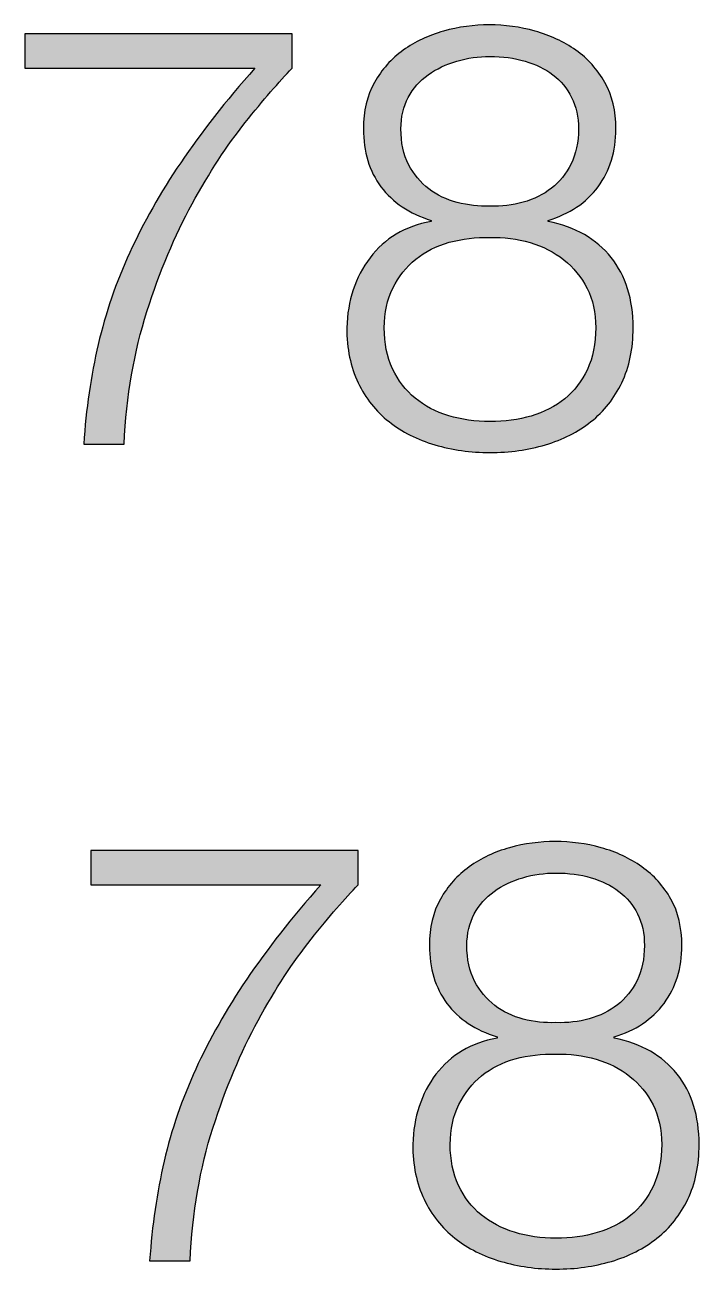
# Paper-space layout 'A1mask' of a CAD drawing. Extents: x 20 to 830, y 20 to 585.
# Drawn here: x 676.95 to 681.35, y 63.87 to 71.99 of the extents above; entities that cross this region are included whole.
import ezdxf
from ezdxf.enums import TextEntityAlignment as Align

# ---------------------------------------------------------------- set-up
doc = ezdxf.new("R2010")
doc.units = 0
doc.layers.get('0').update_dxf_attribs({"linetype": 'CONTINUOUS'})
doc.layers.get('Defpoints').update_dxf_attribs({"linetype": 'CONTINUOUS'})
doc.layers.add('JPP_Mask', color=7, linetype='CONTINUOUS')
doc.styles.add('JPP', font='arial.ttf')

# ---------------------------------------------------------------- blocks, each defined once
blk = doc.blocks.new('A1mask')
at = {"true_color": 0x004a91}
h = blk.add_hatch(color=154, dxfattribs=at)
edge = h.paths.add_edge_path(flags=16)
edge.add_spline(control_points=[(665.2036, 55.8365), (665.2736, 55.8559), (665.3347, 55.8862), (665.3877, 55.9278), (665.4407, 55.969), (665.4833, 56.022), (665.516, 56.0869), (665.5482, 56.1513), (665.5643, 56.2275), (665.5643, 56.3155), (665.5643, 56.3931), (665.5491, 56.4613), (665.5198, 56.521), (665.49, 56.5806), (665.4493, 56.6298), (665.3977, 56.6682), (665.3456, 56.707), (665.285, 56.7368), (665.2154, 56.7576), (665.1454, 56.778), (665.0691, 56.7884), (664.9863, 56.7884), (664.9115, 56.7884), (664.8391, 56.778), (664.7695, 56.7576), (664.6995, 56.7368), (664.6374, 56.707), (664.583, 56.6682), (664.529, 56.6298), (664.4855, 56.5806), (664.4533, 56.521), (664.4211, 56.4613), (664.405, 56.3931), (664.405, 56.3155), (664.405, 56.2251), (664.4216, 56.1475), (664.4552, 56.0826), (664.4888, 56.0182), (664.5328, 55.9652), (664.5873, 55.924), (664.6412, 55.8824), (664.7032, 55.8526), (664.7733, 55.8346), (664.8429, 55.8166), (664.9139, 55.8085), (664.9863, 55.8114), (665.0616, 55.8085), (665.134, 55.8171), (665.2036, 55.8365)], knot_values=[0, 0, 0, 0, 1, 1, 1, 2, 2, 2, 3, 3, 3, 4, 4, 4, 5, 5, 5, 6, 6, 6, 7, 7, 7, 8, 8, 8, 9, 9, 9, 10, 10, 10, 11, 11, 11, 12, 12, 12, 13, 13, 13, 14, 14, 14, 15, 15, 15, 16, 16, 16, 16], degree=3, periodic=0)
edge = h.paths.add_edge_path(flags=16)
edge.add_spline(control_points=[(665.2561, 54.4405), (665.3399, 54.4652), (665.4128, 54.5026), (665.4753, 54.5532), (665.5373, 54.6034), (665.5861, 54.6673), (665.6225, 54.7449), (665.6585, 54.8225), (665.6769, 54.913), (665.6769, 55.0166), (665.6769, 55.1146), (665.658, 55.2008), (665.6206, 55.2741), (665.5832, 55.348), (665.5326, 55.41), (665.4691, 55.4606), (665.4057, 55.5108), (665.3323, 55.5482), (665.2481, 55.5728), (665.1643, 55.5974), (665.0767, 55.6083), (664.9863, 55.606), (664.8935, 55.6083), (664.805, 55.5979), (664.7208, 55.5747), (664.637, 55.5515), (664.5636, 55.5146), (664.5016, 55.4644), (664.4396, 55.4138), (664.3899, 55.3513), (664.3525, 55.276), (664.3151, 55.2012), (664.2962, 55.1146), (664.2962, 55.0166), (664.2962, 54.9158), (664.3141, 54.8263), (664.3506, 54.7487), (664.3866, 54.6715), (664.4358, 54.6072), (664.4978, 54.557), (664.5598, 54.5063), (664.6327, 54.4685), (664.717, 54.4424), (664.8008, 54.4169), (664.8907, 54.4036), (664.9863, 54.4036), (665.0819, 54.4036), (665.1719, 54.4159), (665.2561, 54.4405)], knot_values=[0, 0, 0, 0, 1, 1, 1, 2, 2, 2, 3, 3, 3, 4, 4, 4, 5, 5, 5, 6, 6, 6, 7, 7, 7, 8, 8, 8, 9, 9, 9, 10, 10, 10, 11, 11, 11, 12, 12, 12, 13, 13, 13, 14, 14, 14, 15, 15, 15, 16, 16, 16, 16], degree=3, periodic=0)
edge = h.paths.add_edge_path()
edge.add_spline(control_points=[(665.6921, 55.9373), (665.6145, 55.8327), (665.5061, 55.7598), (665.3664, 55.7181), (665.3664, 55.7181), (665.3664, 55.7106), (665.3664, 55.7106), (665.5449, 55.6741), (665.6817, 55.596), (665.7778, 55.4758), (665.8734, 55.3555), (665.9212, 55.2026), (665.9212, 55.0166), (665.9212, 54.8793), (665.8966, 54.7601), (665.8473, 54.6578), (665.7981, 54.5556), (665.7309, 54.4708), (665.6457, 54.4036), (665.5605, 54.3364), (665.4616, 54.2862), (665.3489, 54.2526), (665.2367, 54.219), (665.1155, 54.202), (664.9863, 54.202), (664.8599, 54.202), (664.7397, 54.219), (664.6261, 54.2526), (664.512, 54.2862), (664.4126, 54.3364), (664.3274, 54.4036), (664.2422, 54.4708), (664.1745, 54.5556), (664.1257, 54.6578), (664.0765, 54.7601), (664.0519, 54.8793), (664.0519, 55.0166), (664.0571, 55.1946), (664.1073, 55.3475), (664.2034, 55.4739), (664.299, 55.6007), (664.432, 55.6793), (664.6024, 55.7106), (664.6024, 55.7106), (664.6024, 55.7181), (664.6024, 55.7181), (664.4604, 55.7622), (664.3511, 55.8351), (664.2749, 55.9373), (664.1986, 56.0395), (664.1603, 56.1655), (664.1603, 56.3155), (664.1603, 56.432), (664.1844, 56.5328), (664.2322, 56.618), (664.2801, 56.7032), (664.343, 56.7737), (664.4202, 56.8291), (664.4978, 56.885), (664.5858, 56.9261), (664.6838, 56.9536), (664.7823, 56.9806), (664.8817, 56.9943), (664.9825, 56.9943), (665.0833, 56.9943), (665.1828, 56.9806), (665.2812, 56.9536), (665.3792, 56.9261), (665.4677, 56.885), (665.5468, 56.8291), (665.6258, 56.7737), (665.6888, 56.7032), (665.7371, 56.618), (665.7849, 56.5328), (665.8085, 56.432), (665.8085, 56.3155), (665.8085, 56.1683), (665.7697, 56.0419), (665.6921, 55.9373)], knot_values=[0, 0, 0, 0, 1, 1, 1, 2, 2, 2, 3, 3, 3, 4, 4, 4, 5, 5, 5, 6, 6, 6, 7, 7, 7, 8, 8, 8, 9, 9, 9, 10, 10, 10, 11, 11, 11, 12, 12, 12, 13, 13, 13, 14, 14, 14, 15, 15, 15, 16, 16, 16, 17, 17, 17, 18, 18, 18, 19, 19, 19, 20, 20, 20, 21, 21, 21, 22, 22, 22, 23, 23, 23, 24, 24, 24, 25, 25, 25, 26, 26, 26, 26], degree=3, periodic=0)
h = blk.add_hatch(color=154, dxfattribs=at)
edge = h.paths.add_edge_path()
edge.add_spline(control_points=[(662.3341, 54.2564), (662.3341, 54.2564), (662.5977, 54.2564), (662.5977, 54.2564), (662.6134, 54.5717), (662.6631, 54.8609), (662.7469, 55.1231)], knot_values=[4, 4, 4, 4, 5, 5, 5, 6, 6, 6, 6], degree=3, periodic=0)
edge.add_spline(control_points=[(662.7469, 55.1231), (662.8311, 55.3854), (662.9291, 55.6192), (663.0418, 55.8251)], knot_values=[3, 3, 3, 3, 4, 4, 4, 4], degree=3, periodic=0)
edge.add_spline(control_points=[(663.0418, 55.8251), (663.1539, 56.0306), (663.2699, 56.2076), (663.3887, 56.3562), (663.5075, 56.5049), (663.6098, 56.6232), (663.695, 56.7112)], knot_values=[1, 1, 1, 1, 2, 2, 2, 3, 3, 3, 3], degree=3, periodic=0)
edge.add_spline(control_points=[(663.695, 56.7112), (663.695, 56.7112), (663.695, 56.9361), (663.695, 56.9361), (663.695, 56.9361), (663.4496, 56.9361), (663.1429, 56.9361)], knot_values=[12.624977, 12.624977, 12.624977, 12.624977, 13.624977, 13.624977, 13.624977, 14, 14, 14, 14], degree=3, periodic=0)
edge.add_spline(control_points=[(663.1429, 56.9361), (662.8362, 56.9361), (662.4681, 56.9361), (662.2228, 56.9361)], knot_values=[12.249985, 12.249985, 12.249985, 12.249985, 12.624977, 12.624977, 12.624977, 12.624977], degree=3, periodic=0)
edge.add_spline(control_points=[(662.2228, 56.9361), (662.1614, 56.9361), (662.1078, 56.9361), (662.0647, 56.9361)], knot_values=[12.156237, 12.156237, 12.156237, 12.156237, 12.249985, 12.249985, 12.249985, 12.249985], degree=3, periodic=0)
edge.add_spline(control_points=[(662.0647, 56.9361), (662.0215, 56.9361), (661.9889, 56.9361), (661.9698, 56.9361)], knot_values=[12.062489, 12.062489, 12.062489, 12.062489, 12.156237, 12.156237, 12.156237, 12.156237], degree=3, periodic=0)
edge.add_spline(control_points=[(661.9502, 56.9361), (661.9502, 56.9361), (661.9502, 56.9361), (661.9502, 56.9361), (661.9502, 56.9361), (661.9502, 56.9361), (661.9502, 56.9361)], knot_values=[11.999502, 11.999502, 11.999502, 11.999502, 12, 12, 12, 12.0006, 12.0006, 12.0006, 12.0006], degree=3, periodic=0)
edge.add_spline(control_points=[(661.9502, 56.9264), (661.9502, 56.9172), (661.9502, 56.9021), (661.9502, 56.8839)], knot_values=[11.687496, 11.687496, 11.687496, 11.687496, 11.874992, 11.874992, 11.874992, 11.874992], degree=3, periodic=0)
edge.add_spline(control_points=[(661.9502, 56.8839), (661.9502, 56.8658), (661.9502, 56.8447), (661.9502, 56.8237)], knot_values=[11.5, 11.5, 11.5, 11.5, 11.687496, 11.687496, 11.687496, 11.687496], degree=3, periodic=0)
edge.add_spline(control_points=[(661.9502, 56.8237), (661.9502, 56.8026), (661.9502, 56.7815), (661.9502, 56.7634)], knot_values=[11.312504, 11.312504, 11.312504, 11.312504, 11.5, 11.5, 11.5, 11.5], degree=3, periodic=0)
edge.add_spline(control_points=[(661.9502, 56.7634), (661.9502, 56.7453), (661.9502, 56.7301), (661.9502, 56.7209)], knot_values=[11.125008, 11.125008, 11.125008, 11.125008, 11.312504, 11.312504, 11.312504, 11.312504], degree=3, periodic=0)
edge.add_spline(control_points=[(661.9502, 56.7112), (661.9502, 56.7112), (661.9502, 56.7112), (661.9502, 56.7112), (661.9502, 56.7112), (661.9502, 56.7112), (661.9502, 56.7112)], knot_values=[10.999766, 10.999766, 10.999766, 10.999766, 11, 11, 11, 11.001231, 11.001231, 11.001231, 11.001231], degree=3, periodic=0)
edge.add_spline(control_points=[(661.9569, 56.7112), (661.9595, 56.7112), (661.9629, 56.7112), (661.967, 56.7112)], knot_values=[10.937511, 10.937511, 10.937511, 10.937511, 10.960948, 10.960948, 10.960948, 10.960948], degree=3, periodic=0)
edge.add_spline(control_points=[(661.967, 56.7112), (661.9835, 56.7112), (662.0115, 56.7112), (662.0486, 56.7112)], knot_values=[10.843763, 10.843763, 10.843763, 10.843763, 10.937511, 10.937511, 10.937511, 10.937511], degree=3, periodic=0)
edge.add_spline(control_points=[(662.0486, 56.7112), (662.0857, 56.7112), (662.1319, 56.7112), (662.1846, 56.7112)], knot_values=[10.750015, 10.750015, 10.750015, 10.750015, 10.843763, 10.843763, 10.843763, 10.843763], degree=3, periodic=0)
edge.add_spline(control_points=[(662.1846, 56.7112), (662.3956, 56.7112), (662.7121, 56.7112), (662.9759, 56.7112)], knot_values=[10.375023, 10.375023, 10.375023, 10.375023, 10.750015, 10.750015, 10.750015, 10.750015], degree=3, periodic=0)
edge.add_spline(control_points=[(662.9759, 56.7112), (663.2397, 56.7112), (663.4507, 56.7112), (663.4507, 56.7112), (663.2619, 56.4963), (663.1009, 56.2909), (662.9679, 56.0945), (662.8349, 55.898), (662.7237, 55.702), (662.6347, 55.507)], knot_values=[8, 8, 8, 8, 8.375023, 8.375023, 8.375023, 9.375023, 9.375023, 9.375023, 10.375023, 10.375023, 10.375023, 10.375023], degree=3, periodic=0)
edge.add_spline(control_points=[(662.6347, 55.507), (662.5452, 55.312), (662.4766, 55.1122), (662.4292, 54.9077)], knot_values=[7, 7, 7, 7, 8, 8, 8, 8], degree=3, periodic=0)
edge.add_spline(control_points=[(662.4292, 54.9077), (662.3809, 54.7037), (662.3497, 54.4865), (662.3341, 54.2564)], knot_values=[6, 6, 6, 6, 7, 7, 7, 7], degree=3, periodic=0)
h = blk.add_hatch(color=154, dxfattribs=at)
edge = h.paths.add_edge_path()
edge.add_spline(control_points=[(664.1257, 51.3793), (664.1257, 51.3793), (664.1257, 51.6042), (664.1257, 51.6042), (664.1257, 51.6042), (663.8804, 51.6042), (663.5736, 51.6042)], knot_values=[12.624977, 12.624977, 12.624977, 12.624977, 13.624977, 13.624977, 13.624977, 14, 14, 14, 14], degree=3, periodic=0)
edge.add_spline(control_points=[(663.5736, 51.6042), (663.2669, 51.6042), (662.8989, 51.6042), (662.6535, 51.6042)], knot_values=[12.249985, 12.249985, 12.249985, 12.249985, 12.624977, 12.624977, 12.624977, 12.624977], degree=3, periodic=0)
edge.add_spline(control_points=[(662.6535, 51.6042), (662.5922, 51.6042), (662.5385, 51.6042), (662.4954, 51.6042)], knot_values=[12.156237, 12.156237, 12.156237, 12.156237, 12.249985, 12.249985, 12.249985, 12.249985], degree=3, periodic=0)
edge.add_spline(control_points=[(662.4954, 51.6042), (662.4523, 51.6042), (662.4197, 51.6042), (662.4005, 51.6042)], knot_values=[12.062489, 12.062489, 12.062489, 12.062489, 12.156237, 12.156237, 12.156237, 12.156237], degree=3, periodic=0)
edge.add_spline(control_points=[(662.3809, 51.6042), (662.3809, 51.6042), (662.3809, 51.6042), (662.3809, 51.6042), (662.3809, 51.6042), (662.3809, 51.6042), (662.3809, 51.6042)], knot_values=[11.999502, 11.999502, 11.999502, 11.999502, 12, 12, 12, 12.0006, 12.0006, 12.0006, 12.0006], degree=3, periodic=0)
edge.add_spline(control_points=[(662.3809, 51.5945), (662.3809, 51.5853), (662.3809, 51.5701), (662.3809, 51.552)], knot_values=[11.687496, 11.687496, 11.687496, 11.687496, 11.874992, 11.874992, 11.874992, 11.874992], degree=3, periodic=0)
edge.add_spline(control_points=[(662.3809, 51.552), (662.3809, 51.5339), (662.3809, 51.5128), (662.3809, 51.4918)], knot_values=[11.5, 11.5, 11.5, 11.5, 11.687496, 11.687496, 11.687496, 11.687496], degree=3, periodic=0)
edge.add_spline(control_points=[(662.3809, 51.4918), (662.3809, 51.4707), (662.3809, 51.4496), (662.3809, 51.4315)], knot_values=[11.312504, 11.312504, 11.312504, 11.312504, 11.5, 11.5, 11.5, 11.5], degree=3, periodic=0)
edge.add_spline(control_points=[(662.3809, 51.4315), (662.3809, 51.4134), (662.3809, 51.3982), (662.3809, 51.389)], knot_values=[11.125008, 11.125008, 11.125008, 11.125008, 11.312504, 11.312504, 11.312504, 11.312504], degree=3, periodic=0)
edge.add_spline(control_points=[(662.3809, 51.3793), (662.3809, 51.3793), (662.3809, 51.3793), (662.3809, 51.3793), (662.3809, 51.3793), (662.3809, 51.3793), (662.3809, 51.3793)], knot_values=[10.999766, 10.999766, 10.999766, 10.999766, 11, 11, 11, 11.001231, 11.001231, 11.001231, 11.001231], degree=3, periodic=0)
edge.add_spline(control_points=[(662.3876, 51.3793), (662.3903, 51.3793), (662.3937, 51.3793), (662.3978, 51.3793)], knot_values=[10.937511, 10.937511, 10.937511, 10.937511, 10.960948, 10.960948, 10.960948, 10.960948], degree=3, periodic=0)
edge.add_spline(control_points=[(662.3978, 51.3793), (662.4143, 51.3793), (662.4423, 51.3793), (662.4794, 51.3793)], knot_values=[10.843763, 10.843763, 10.843763, 10.843763, 10.937511, 10.937511, 10.937511, 10.937511], degree=3, periodic=0)
edge.add_spline(control_points=[(662.4794, 51.3793), (662.5165, 51.3793), (662.5626, 51.3793), (662.6154, 51.3793)], knot_values=[10.750015, 10.750015, 10.750015, 10.750015, 10.843763, 10.843763, 10.843763, 10.843763], degree=3, periodic=0)
edge.add_spline(control_points=[(662.6154, 51.3793), (662.8264, 51.3793), (663.1429, 51.3793), (663.4067, 51.3793)], knot_values=[10.375023, 10.375023, 10.375023, 10.375023, 10.750015, 10.750015, 10.750015, 10.750015], degree=3, periodic=0)
edge.add_spline(control_points=[(663.4067, 51.3793), (663.6705, 51.3793), (663.8815, 51.3793), (663.8815, 51.3793), (663.6926, 51.1644), (663.5317, 50.959), (663.3987, 50.7625), (663.2657, 50.5661), (663.1544, 50.3701), (663.0654, 50.1751)], knot_values=[8, 8, 8, 8, 8.375023, 8.375023, 8.375023, 9.375023, 9.375023, 9.375023, 10.375023, 10.375023, 10.375023, 10.375023], degree=3, periodic=0)
edge.add_spline(control_points=[(663.0654, 50.1751), (662.976, 49.9801), (662.9073, 49.7803), (662.86, 49.5758)], knot_values=[7, 7, 7, 7, 8, 8, 8, 8], degree=3, periodic=0)
edge.add_spline(control_points=[(662.86, 49.5758), (662.8117, 49.3718), (662.7805, 49.1545), (662.7648, 48.9245)], knot_values=[6, 6, 6, 6, 7, 7, 7, 7], degree=3, periodic=0)
edge.add_spline(control_points=[(662.7648, 48.9245), (662.7648, 48.9245), (663.0285, 48.9245), (663.0285, 48.9245), (663.0441, 49.2398), (663.0938, 49.529), (663.1776, 49.7912)], knot_values=[4, 4, 4, 4, 5, 5, 5, 6, 6, 6, 6], degree=3, periodic=0)
edge.add_spline(control_points=[(663.1776, 49.7912), (663.2619, 50.0535), (663.3599, 50.2873), (663.4725, 50.4932)], knot_values=[3, 3, 3, 3, 4, 4, 4, 4], degree=3, periodic=0)
edge.add_spline(control_points=[(663.4725, 50.4932), (663.5847, 50.6986), (663.7007, 50.8757), (663.8195, 51.0243), (663.9383, 51.1729), (664.0405, 51.2913), (664.1257, 51.3793)], knot_values=[1, 1, 1, 1, 2, 2, 2, 3, 3, 3, 3], degree=3, periodic=0)
h = blk.add_hatch(color=154, dxfattribs=at)
edge = h.paths.add_edge_path(flags=16)
edge.add_spline(control_points=[(665.6343, 50.5046), (665.7044, 50.524), (665.7655, 50.5543), (665.8185, 50.5959), (665.8715, 50.6371), (665.9141, 50.6901), (665.9468, 50.755), (665.9789, 50.8193), (665.995, 50.8956), (665.995, 50.9836), (665.995, 51.0612), (665.9799, 51.1294), (665.9505, 51.189), (665.9207, 51.2487), (665.88, 51.2979), (665.8284, 51.3363), (665.7763, 51.3751), (665.7158, 51.4049), (665.6462, 51.4257), (665.5761, 51.4461), (665.4999, 51.4565), (665.4171, 51.4565), (665.3423, 51.4565), (665.2699, 51.4461), (665.2003, 51.4257), (665.1302, 51.4049), (665.0682, 51.3751), (665.0138, 51.3363), (664.9598, 51.2979), (664.9163, 51.2487), (664.8841, 51.189), (664.8519, 51.1294), (664.8358, 51.0612), (664.8358, 50.9836), (664.8358, 50.8932), (664.8523, 50.8156), (664.886, 50.7507), (664.9196, 50.6863), (664.9636, 50.6333), (665.018, 50.5921), (665.072, 50.5505), (665.134, 50.5207), (665.2041, 50.5027), (665.2736, 50.4847), (665.3446, 50.4766), (665.4171, 50.4795), (665.4923, 50.4766), (665.5648, 50.4852), (665.6343, 50.5046)], knot_values=[0, 0, 0, 0, 1, 1, 1, 2, 2, 2, 3, 3, 3, 4, 4, 4, 5, 5, 5, 6, 6, 6, 7, 7, 7, 8, 8, 8, 9, 9, 9, 10, 10, 10, 11, 11, 11, 12, 12, 12, 13, 13, 13, 14, 14, 14, 15, 15, 15, 16, 16, 16, 16], degree=3, periodic=0)
edge = h.paths.add_edge_path(flags=16)
edge.add_spline(control_points=[(665.6869, 49.1086), (665.7707, 49.1332), (665.8436, 49.1706), (665.906, 49.2213), (665.9681, 49.2715), (666.0168, 49.3354), (666.0533, 49.413), (666.0892, 49.4906), (666.1077, 49.581), (666.1077, 49.6847), (666.1077, 49.7827), (666.0888, 49.8688), (666.0514, 49.9422), (666.014, 50.0161), (665.9633, 50.0781), (665.8999, 50.1287), (665.8365, 50.1789), (665.7631, 50.2163), (665.6788, 50.2409), (665.595, 50.2655), (665.5075, 50.2764), (665.4171, 50.274), (665.3243, 50.2764), (665.2358, 50.266), (665.1515, 50.2428), (665.0677, 50.2196), (664.9944, 50.1827), (664.9323, 50.1325), (664.8703, 50.0819), (664.8206, 50.0194), (664.7832, 49.9441), (664.7458, 49.8693), (664.7269, 49.7827), (664.7269, 49.6847), (664.7269, 49.5839), (664.7449, 49.4944), (664.7813, 49.4168), (664.8173, 49.3396), (664.8666, 49.2753), (664.9286, 49.2251), (664.9906, 49.1744), (665.0635, 49.1366), (665.1477, 49.1105), (665.2315, 49.085), (665.3214, 49.0717), (665.4171, 49.0717), (665.5127, 49.0717), (665.6026, 49.084), (665.6869, 49.1086)], knot_values=[0, 0, 0, 0, 1, 1, 1, 2, 2, 2, 3, 3, 3, 4, 4, 4, 5, 5, 5, 6, 6, 6, 7, 7, 7, 8, 8, 8, 9, 9, 9, 10, 10, 10, 11, 11, 11, 12, 12, 12, 13, 13, 13, 14, 14, 14, 15, 15, 15, 16, 16, 16, 16], degree=3, periodic=0)
edge = h.paths.add_edge_path()
edge.add_spline(control_points=[(666.1228, 50.6054), (666.0452, 50.5008), (665.9368, 50.4279), (665.7972, 50.3862), (665.7972, 50.3862), (665.7972, 50.3787), (665.7972, 50.3787), (665.9756, 50.3422), (666.1124, 50.2641), (666.2085, 50.1439), (666.3041, 50.0236), (666.3519, 49.8707), (666.3519, 49.6847), (666.3519, 49.5474), (666.3273, 49.4281), (666.2781, 49.3259), (666.2289, 49.2237), (666.1617, 49.1389), (666.0765, 49.0717), (665.9912, 49.0045), (665.8923, 48.9543), (665.7797, 48.9207), (665.6675, 48.8871), (665.5463, 48.8701), (665.4171, 48.8701), (665.2907, 48.8701), (665.1704, 48.8871), (665.0568, 48.9207), (664.9428, 48.9543), (664.8434, 49.0045), (664.7582, 49.0717), (664.6729, 49.1389), (664.6053, 49.2237), (664.5565, 49.3259), (664.5073, 49.4281), (664.4827, 49.5474), (664.4827, 49.6847), (664.4879, 49.8627), (664.538, 50.0156), (664.6341, 50.142), (664.7297, 50.2688), (664.8628, 50.3474), (665.0332, 50.3787), (665.0332, 50.3787), (665.0332, 50.3862), (665.0332, 50.3862), (664.8912, 50.4302), (664.7818, 50.5031), (664.7056, 50.6054), (664.6294, 50.7076), (664.5911, 50.8336), (664.5911, 50.9836), (664.5911, 51.1001), (664.6152, 51.2009), (664.663, 51.2861), (664.7108, 51.3713), (664.7738, 51.4418), (664.8509, 51.4972), (664.9286, 51.5531), (665.0166, 51.5942), (665.1146, 51.6217), (665.213, 51.6487), (665.3125, 51.6624), (665.4133, 51.6624), (665.5141, 51.6624), (665.6135, 51.6487), (665.712, 51.6217), (665.81, 51.5942), (665.8985, 51.5531), (665.9775, 51.4972), (666.0566, 51.4418), (666.1195, 51.3713), (666.1678, 51.2861), (666.2156, 51.2009), (666.2393, 51.1001), (666.2393, 50.9836), (666.2393, 50.8364), (666.2005, 50.71), (666.1228, 50.6054)], knot_values=[0, 0, 0, 0, 1, 1, 1, 2, 2, 2, 3, 3, 3, 4, 4, 4, 5, 5, 5, 6, 6, 6, 7, 7, 7, 8, 8, 8, 9, 9, 9, 10, 10, 10, 11, 11, 11, 12, 12, 12, 13, 13, 13, 14, 14, 14, 15, 15, 15, 16, 16, 16, 17, 17, 17, 18, 18, 18, 19, 19, 19, 20, 20, 20, 21, 21, 21, 22, 22, 22, 23, 23, 23, 24, 24, 24, 25, 25, 25, 26, 26, 26, 26], degree=3, periodic=0)
at = {"layer": 'Defpoints', "color": 154, "true_color": 0x004a91}
for points, knots in [([(665.6921, 55.9373), (665.6145, 55.8327), (665.5061, 55.7598), (665.3664, 55.7181), (665.3664, 55.7181), (665.3664, 55.7106), (665.3664, 55.7106), (665.5449, 55.6741), (665.6817, 55.596), (665.7778, 55.4758), (665.8734, 55.3555), (665.9212, 55.2026), (665.9212, 55.0166), (665.9212, 54.8793), (665.8966, 54.7601), (665.8473, 54.6578), (665.7981, 54.5556), (665.7309, 54.4708), (665.6457, 54.4036), (665.5605, 54.3364), (665.4616, 54.2862), (665.3489, 54.2526), (665.2367, 54.219), (665.1155, 54.202), (664.9863, 54.202), (664.8599, 54.202), (664.7397, 54.219), (664.6261, 54.2526), (664.512, 54.2862), (664.4126, 54.3364), (664.3274, 54.4036), (664.2422, 54.4708), (664.1745, 54.5556), (664.1257, 54.6578), (664.0765, 54.7601), (664.0519, 54.8793), (664.0519, 55.0166), (664.0571, 55.1946), (664.1073, 55.3475), (664.2034, 55.4739), (664.299, 55.6007), (664.432, 55.6793), (664.6024, 55.7106), (664.6024, 55.7106), (664.6024, 55.7181), (664.6024, 55.7181), (664.4604, 55.7622), (664.3511, 55.8351), (664.2749, 55.9373), (664.1986, 56.0395), (664.1603, 56.1655), (664.1603, 56.3155), (664.1603, 56.432), (664.1844, 56.5328), (664.2322, 56.618), (664.2801, 56.7032), (664.343, 56.7737), (664.4202, 56.8291), (664.4978, 56.885), (664.5858, 56.9261), (664.6838, 56.9536), (664.7823, 56.9806), (664.8817, 56.9943), (664.9825, 56.9943), (665.0833, 56.9943), (665.1828, 56.9806), (665.2812, 56.9536), (665.3792, 56.9261), (665.4677, 56.885), (665.5468, 56.8291), (665.6258, 56.7737), (665.6888, 56.7032), (665.7371, 56.618), (665.7849, 56.5328), (665.8085, 56.432), (665.8085, 56.3155), (665.8085, 56.1683), (665.7697, 56.0419), (665.6921, 55.9373)], [0, 0, 0, 0, 1, 1, 1, 2, 2, 2, 3, 3, 3, 4, 4, 4, 5, 5, 5, 6, 6, 6, 7, 7, 7, 8, 8, 8, 9, 9, 9, 10, 10, 10, 11, 11, 11, 12, 12, 12, 13, 13, 13, 14, 14, 14, 15, 15, 15, 16, 16, 16, 17, 17, 17, 18, 18, 18, 19, 19, 19, 20, 20, 20, 21, 21, 21, 22, 22, 22, 23, 23, 23, 24, 24, 24, 25, 25, 25, 26, 26, 26, 26]), ([(663.695, 56.9361), (663.695, 56.9361), (663.695, 56.7112), (663.695, 56.7112), (663.6098, 56.6232), (663.5075, 56.5049), (663.3887, 56.3562), (663.2699, 56.2076), (663.1539, 56.0306), (663.0418, 55.8251), (662.9291, 55.6192), (662.8311, 55.3854), (662.7469, 55.1231), (662.6631, 54.8609), (662.6134, 54.5717), (662.5977, 54.2564), (662.5977, 54.2564), (662.3341, 54.2564), (662.3341, 54.2564), (662.3497, 54.4865), (662.3809, 54.7037), (662.4292, 54.9077), (662.4766, 55.1122), (662.5452, 55.312), (662.6347, 55.507), (662.7237, 55.702), (662.8349, 55.898), (662.9679, 56.0945), (663.1009, 56.2909), (663.2619, 56.4963), (663.4507, 56.7112), (663.4507, 56.7112), (661.9502, 56.7112), (661.9502, 56.7112), (661.9502, 56.7112), (661.9502, 56.9361), (661.9502, 56.9361), (661.9502, 56.9361), (663.695, 56.9361), (663.695, 56.9361)], [0, 0, 0, 0, 1, 1, 1, 2, 2, 2, 3, 3, 3, 4, 4, 4, 5, 5, 5, 6, 6, 6, 7, 7, 7, 8, 8, 8, 9, 9, 9, 10, 10, 10, 11, 11, 11, 12, 12, 12, 13, 13, 13, 13]), ([(665.2036, 55.8365), (665.2736, 55.8559), (665.3347, 55.8862), (665.3877, 55.9278), (665.4407, 55.969), (665.4833, 56.022), (665.516, 56.0869), (665.5482, 56.1513), (665.5643, 56.2275), (665.5643, 56.3155), (665.5643, 56.3931), (665.5491, 56.4613), (665.5198, 56.521), (665.49, 56.5806), (665.4493, 56.6298), (665.3977, 56.6682), (665.3456, 56.707), (665.285, 56.7368), (665.2154, 56.7576), (665.1454, 56.778), (665.0691, 56.7884), (664.9863, 56.7884), (664.9115, 56.7884), (664.8391, 56.778), (664.7695, 56.7576), (664.6995, 56.7368), (664.6374, 56.707), (664.583, 56.6682), (664.529, 56.6298), (664.4855, 56.5806), (664.4533, 56.521), (664.4211, 56.4613), (664.405, 56.3931), (664.405, 56.3155), (664.405, 56.2251), (664.4216, 56.1475), (664.4552, 56.0826), (664.4888, 56.0182), (664.5328, 55.9652), (664.5873, 55.924), (664.6412, 55.8824), (664.7032, 55.8526), (664.7733, 55.8346), (664.8429, 55.8166), (664.9139, 55.8085), (664.9863, 55.8114), (665.0616, 55.8085), (665.134, 55.8171), (665.2036, 55.8365)], [0, 0, 0, 0, 1, 1, 1, 2, 2, 2, 3, 3, 3, 4, 4, 4, 5, 5, 5, 6, 6, 6, 7, 7, 7, 8, 8, 8, 9, 9, 9, 10, 10, 10, 11, 11, 11, 12, 12, 12, 13, 13, 13, 14, 14, 14, 15, 15, 15, 16, 16, 16, 16]), ([(665.2561, 54.4405), (665.3399, 54.4652), (665.4128, 54.5026), (665.4753, 54.5532), (665.5373, 54.6034), (665.5861, 54.6673), (665.6225, 54.7449), (665.6585, 54.8225), (665.6769, 54.913), (665.6769, 55.0166), (665.6769, 55.1146), (665.658, 55.2008), (665.6206, 55.2741), (665.5832, 55.348), (665.5326, 55.41), (665.4691, 55.4606), (665.4057, 55.5108), (665.3323, 55.5482), (665.2481, 55.5728), (665.1643, 55.5974), (665.0767, 55.6083), (664.9863, 55.606), (664.8935, 55.6083), (664.805, 55.5979), (664.7208, 55.5747), (664.637, 55.5515), (664.5636, 55.5146), (664.5016, 55.4644), (664.4396, 55.4138), (664.3899, 55.3513), (664.3525, 55.276), (664.3151, 55.2012), (664.2962, 55.1146), (664.2962, 55.0166), (664.2962, 54.9158), (664.3141, 54.8263), (664.3506, 54.7487), (664.3866, 54.6715), (664.4358, 54.6072), (664.4978, 54.557), (664.5598, 54.5063), (664.6327, 54.4685), (664.717, 54.4424), (664.8008, 54.4169), (664.8907, 54.4036), (664.9863, 54.4036), (665.0819, 54.4036), (665.1719, 54.4159), (665.2561, 54.4405)], [0, 0, 0, 0, 1, 1, 1, 2, 2, 2, 3, 3, 3, 4, 4, 4, 5, 5, 5, 6, 6, 6, 7, 7, 7, 8, 8, 8, 9, 9, 9, 10, 10, 10, 11, 11, 11, 12, 12, 12, 13, 13, 13, 14, 14, 14, 15, 15, 15, 16, 16, 16, 16]), ([(664.1257, 51.6042), (664.1257, 51.6042), (664.1257, 51.3793), (664.1257, 51.3793), (664.0405, 51.2913), (663.9383, 51.1729), (663.8195, 51.0243), (663.7007, 50.8757), (663.5847, 50.6986), (663.4725, 50.4932), (663.3599, 50.2873), (663.2619, 50.0535), (663.1776, 49.7912), (663.0938, 49.529), (663.0441, 49.2398), (663.0285, 48.9245), (663.0285, 48.9245), (662.7648, 48.9245), (662.7648, 48.9245), (662.7805, 49.1545), (662.8117, 49.3718), (662.86, 49.5758), (662.9073, 49.7803), (662.976, 49.9801), (663.0654, 50.1751), (663.1544, 50.3701), (663.2657, 50.5661), (663.3987, 50.7625), (663.5317, 50.959), (663.6926, 51.1644), (663.8815, 51.3793), (663.8815, 51.3793), (662.3809, 51.3793), (662.3809, 51.3793), (662.3809, 51.3793), (662.3809, 51.6042), (662.3809, 51.6042), (662.3809, 51.6042), (664.1257, 51.6042), (664.1257, 51.6042)], [0, 0, 0, 0, 1, 1, 1, 2, 2, 2, 3, 3, 3, 4, 4, 4, 5, 5, 5, 6, 6, 6, 7, 7, 7, 8, 8, 8, 9, 9, 9, 10, 10, 10, 11, 11, 11, 12, 12, 12, 13, 13, 13, 13]), ([(666.1228, 50.6054), (666.0452, 50.5008), (665.9368, 50.4279), (665.7972, 50.3862), (665.7972, 50.3862), (665.7972, 50.3787), (665.7972, 50.3787), (665.9756, 50.3422), (666.1124, 50.2641), (666.2085, 50.1439), (666.3041, 50.0236), (666.3519, 49.8707), (666.3519, 49.6847), (666.3519, 49.5474), (666.3273, 49.4281), (666.2781, 49.3259), (666.2289, 49.2237), (666.1617, 49.1389), (666.0765, 49.0717), (665.9912, 49.0045), (665.8923, 48.9543), (665.7797, 48.9207), (665.6675, 48.8871), (665.5463, 48.8701), (665.4171, 48.8701), (665.2907, 48.8701), (665.1704, 48.8871), (665.0568, 48.9207), (664.9428, 48.9543), (664.8434, 49.0045), (664.7582, 49.0717), (664.6729, 49.1389), (664.6053, 49.2237), (664.5565, 49.3259), (664.5073, 49.4281), (664.4827, 49.5474), (664.4827, 49.6847), (664.4879, 49.8627), (664.538, 50.0156), (664.6341, 50.142), (664.7297, 50.2688), (664.8628, 50.3474), (665.0332, 50.3787), (665.0332, 50.3787), (665.0332, 50.3862), (665.0332, 50.3862), (664.8912, 50.4302), (664.7818, 50.5031), (664.7056, 50.6054), (664.6294, 50.7076), (664.5911, 50.8336), (664.5911, 50.9836), (664.5911, 51.1001), (664.6152, 51.2009), (664.663, 51.2861), (664.7108, 51.3713), (664.7738, 51.4418), (664.8509, 51.4972), (664.9286, 51.5531), (665.0166, 51.5942), (665.1146, 51.6217), (665.213, 51.6487), (665.3125, 51.6624), (665.4133, 51.6624), (665.5141, 51.6624), (665.6135, 51.6487), (665.712, 51.6217), (665.81, 51.5942), (665.8985, 51.5531), (665.9775, 51.4972), (666.0566, 51.4418), (666.1195, 51.3713), (666.1678, 51.2861), (666.2156, 51.2009), (666.2393, 51.1001), (666.2393, 50.9836), (666.2393, 50.8364), (666.2005, 50.71), (666.1228, 50.6054)], [0, 0, 0, 0, 1, 1, 1, 2, 2, 2, 3, 3, 3, 4, 4, 4, 5, 5, 5, 6, 6, 6, 7, 7, 7, 8, 8, 8, 9, 9, 9, 10, 10, 10, 11, 11, 11, 12, 12, 12, 13, 13, 13, 14, 14, 14, 15, 15, 15, 16, 16, 16, 17, 17, 17, 18, 18, 18, 19, 19, 19, 20, 20, 20, 21, 21, 21, 22, 22, 22, 23, 23, 23, 24, 24, 24, 25, 25, 25, 26, 26, 26, 26]), ([(665.6343, 50.5046), (665.7044, 50.524), (665.7655, 50.5543), (665.8185, 50.5959), (665.8715, 50.6371), (665.9141, 50.6901), (665.9468, 50.755), (665.9789, 50.8193), (665.995, 50.8956), (665.995, 50.9836), (665.995, 51.0612), (665.9799, 51.1294), (665.9505, 51.189), (665.9207, 51.2487), (665.88, 51.2979), (665.8284, 51.3363), (665.7763, 51.3751), (665.7158, 51.4049), (665.6462, 51.4257), (665.5761, 51.4461), (665.4999, 51.4565), (665.4171, 51.4565), (665.3423, 51.4565), (665.2699, 51.4461), (665.2003, 51.4257), (665.1302, 51.4049), (665.0682, 51.3751), (665.0138, 51.3363), (664.9598, 51.2979), (664.9163, 51.2487), (664.8841, 51.189), (664.8519, 51.1294), (664.8358, 51.0612), (664.8358, 50.9836), (664.8358, 50.8932), (664.8523, 50.8156), (664.886, 50.7507), (664.9196, 50.6863), (664.9636, 50.6333), (665.018, 50.5921), (665.072, 50.5505), (665.134, 50.5207), (665.2041, 50.5027), (665.2736, 50.4847), (665.3446, 50.4766), (665.4171, 50.4795), (665.4923, 50.4766), (665.5648, 50.4852), (665.6343, 50.5046)], [0, 0, 0, 0, 1, 1, 1, 2, 2, 2, 3, 3, 3, 4, 4, 4, 5, 5, 5, 6, 6, 6, 7, 7, 7, 8, 8, 8, 9, 9, 9, 10, 10, 10, 11, 11, 11, 12, 12, 12, 13, 13, 13, 14, 14, 14, 15, 15, 15, 16, 16, 16, 16]), ([(665.6869, 49.1086), (665.7707, 49.1332), (665.8436, 49.1706), (665.906, 49.2213), (665.9681, 49.2715), (666.0168, 49.3354), (666.0533, 49.413), (666.0892, 49.4906), (666.1077, 49.581), (666.1077, 49.6847), (666.1077, 49.7827), (666.0888, 49.8688), (666.0514, 49.9422), (666.014, 50.0161), (665.9633, 50.0781), (665.8999, 50.1287), (665.8365, 50.1789), (665.7631, 50.2163), (665.6788, 50.2409), (665.595, 50.2655), (665.5075, 50.2764), (665.4171, 50.274), (665.3243, 50.2764), (665.2358, 50.266), (665.1515, 50.2428), (665.0677, 50.2196), (664.9944, 50.1827), (664.9323, 50.1325), (664.8703, 50.0819), (664.8206, 50.0194), (664.7832, 49.9441), (664.7458, 49.8693), (664.7269, 49.7827), (664.7269, 49.6847), (664.7269, 49.5839), (664.7449, 49.4944), (664.7813, 49.4168), (664.8173, 49.3396), (664.8666, 49.2753), (664.9286, 49.2251), (664.9906, 49.1744), (665.0635, 49.1366), (665.1477, 49.1105), (665.2315, 49.085), (665.3214, 49.0717), (665.4171, 49.0717), (665.5127, 49.0717), (665.6026, 49.084), (665.6869, 49.1086)], [0, 0, 0, 0, 1, 1, 1, 2, 2, 2, 3, 3, 3, 4, 4, 4, 5, 5, 5, 6, 6, 6, 7, 7, 7, 8, 8, 8, 9, 9, 9, 10, 10, 10, 11, 11, 11, 12, 12, 12, 13, 13, 13, 14, 14, 14, 15, 15, 15, 16, 16, 16, 16])]:
    blk.add_open_spline(points, degree=3, knots=knots, dxfattribs=at)
at = {"color": 7, "style": 'JPP'}
for tag, p in [('Client', (748, 120)), ('Project1', (748, 95)), ('Project2', (748, 87.5)), ('Project3', (748, 80)), ('Title1', (748, 62.5)), ('Title2', (748, 55)), ('Title3', (748, 47.5)), ('Status', (640, 12.5))]:
    blk.add_attdef(tag, text='', height=3.5, dxfattribs=at).set_placement(p, align=Align.MIDDLE_LEFT)
at = {"color": 2, "style": 'JPP'}
for tag, p in [('Scale', (667.5, 30)), ('Checked', (757.5, 30)), ('Drawn', (712.5, 30)), ('Date', (802.5, 30))]:
    blk.add_attdef(tag, text='', height=2, dxfattribs=at).set_placement(p, align=Align.MIDDLE_CENTER)
at = {"color": 6, "style": 'JPP'}
for tag, p in [('Ref', (730, 12.5)), ('DrgNo.', (772, 12.5))]:
    blk.add_attdef(tag, text='', height=4, dxfattribs=at).set_placement(p, align=Align.MIDDLE_LEFT)
blk.add_attdef('Rev', text='', height=4, dxfattribs=at).set_placement((806.2747, 12.5), align=Align.MIDDLE_CENTER)

psp = doc.layouts.new('A1mask')

# ---------------------------------------------------------------- block references
at = {"layer": 'JPP_Mask'}
psp.add_blockref('A1mask', (15, 15), dxfattribs=at)

doc.saveas('drawing.dxf')
